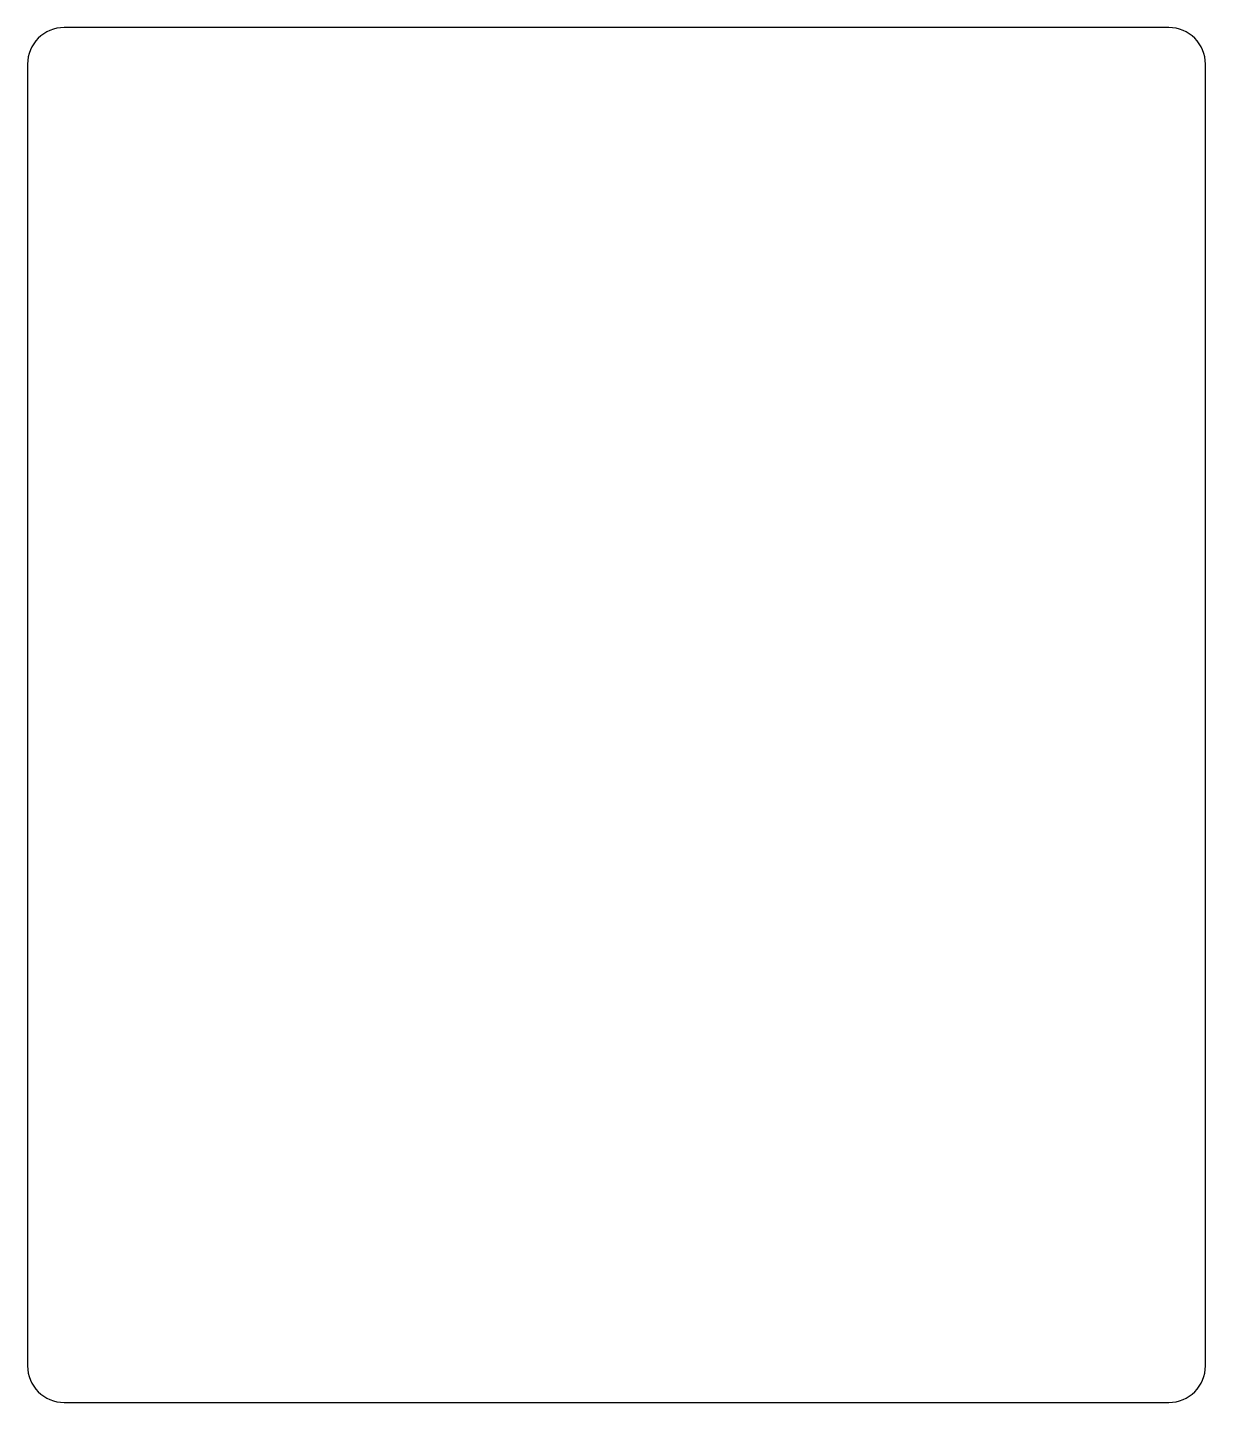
# Model space of a CAD drawing. Extents: x 29 to 157, y -194 to -44.
import ezdxf

# ---------------------------------------------------------------- set-up
doc = ezdxf.new("R2010")
doc.units = 0
doc.layers.add('BLACK', color=7, linetype='CONTINUOUS')

msp = doc.modelspace()

# ---------------------------------------------------------------- linework, layer by layer
at = {"layer": 'BLACK', "linetype": 'CONTINUOUS'}
for p, q in [((153, -44), (33, -44)), ((29, -48), (29, -189.5)), ((157, -189.5), (157, -48)), ((33, -193.5), (153, -193.5))]:
    msp.add_line(p, q, dxfattribs=at)
at = {"layer": 'BLACK'}
for centre, start, end in [((33, -48), 90, 180), ((153, -48), 0, 90), ((33, -189.5), -180, -90), ((153, -189.5), -90, 0)]:
    msp.add_arc(centre, 4, start, end, dxfattribs=at)

doc.saveas('drawing.dxf')
